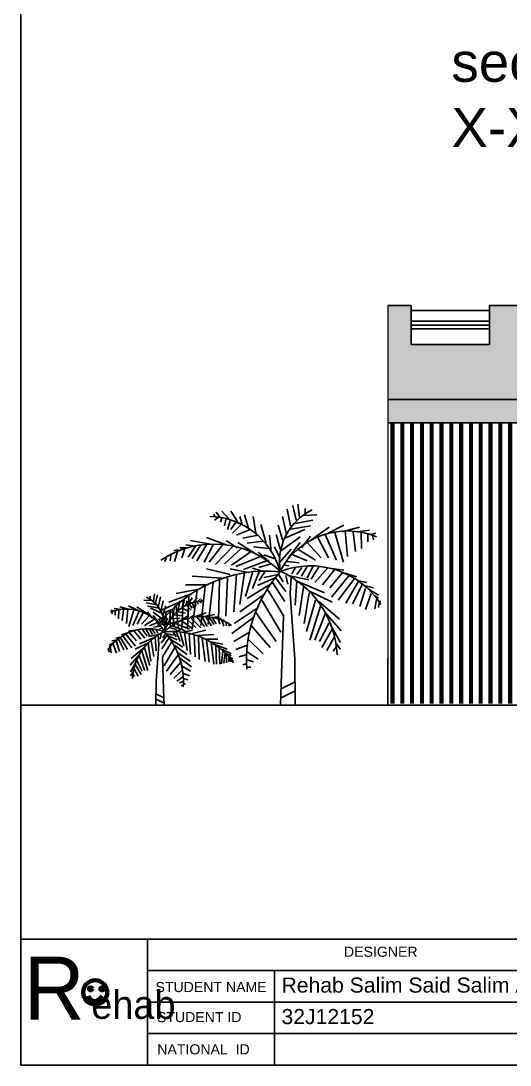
# Model space of a CAD drawing. Header units: inches. Extents: x -59 to 212, y 9 to 737.
# Drawn here: x 56.9 to 81.9, y 388.5 to 441.9 of the extents above; entities that cross this region are included whole.
import ezdxf

# ---------------------------------------------------------------- set-up
doc = ezdxf.new("R2010")
doc.units = ezdxf.units.IN
doc.header["$MEASUREMENT"] = 0
doc.layers.add('BN', color=1, linetype='Continuous')
doc.styles.get("Standard").update_dxf_attribs({"font": 'arial.ttf'})

msp = doc.modelspace()

# ---------------------------------------------------------------- hatches: boundary and pattern name
at = {"true_color": 0xffeddb}
h = msp.add_hatch(color=7, dxfattribs=at)
h.dxf.hatch_style = 1
h.paths.add_polyline_path([(109.11295, 411.6218), (109.11295, 419.15316), (112.71839, 419.15316), (112.71839, 411.6218), (114.91621, 411.6218), (114.91621, 421.35649), (92.88296, 421.35649), (92.88296, 409.33835), (93.6122, 409.33835), (93.6122, 419.15316), (97.21764, 419.15316), (97.21764, 409.33835), (100.89505, 409.33835), (100.89505, 411.6218)])
h.paths.add_polyline_path([(114.91621, 422.5583), (114.91621, 427.36555), (112.91318, 427.36555), (112.91318, 425.36253), (108.90714, 425.36253), (108.90714, 427.36555), (104.90109, 427.36555), (104.90109, 425.36253), (100.89505, 425.36253), (100.89505, 427.36555), (86.87389, 427.36555), (86.87389, 425.36253), (82.86785, 425.36253), (82.86785, 427.36555), (80.86483, 427.36555), (80.86483, 425.36253), (76.85878, 425.36253), (76.85878, 427.36555), (75.65697, 427.36555), (75.65697, 422.5583)])
at = {"true_color": 0x636466}
h = msp.add_hatch(color=251, dxfattribs=at)
h.dxf.hatch_style = 1
h.paths.add_polyline_path([(75.65697, 422.5583), (75.65697, 421.35649), (114.91621, 421.35649), (114.91621, 422.5583)])
h = msp.add_hatch(dxfattribs=at)
h.set_pattern_fill('PLAST', color=251, scale=2.003022, angle=90)
h.set_pattern_definition([(90, (-453.83513, 335.58735), (-0.50075558, 3e-17), []), (90, (-453.89773, 335.58735), (-0.50075558, 3e-17), []), (90, (-453.9603, 335.58735), (-0.50075558, 3e-17), [])])
h.paths.add_polyline_path([(92.88296, 421.35649), (75.65697, 421.35649), (75.65697, 407.01944), (92.88296, 407.01944)])
h.paths.add_polyline_path([(86.88237, 414.14561), (82.87632, 414.14561), (82.68787, 418.15165), (86.69392, 418.15165)], flags=16)
at = {"lineweight": 100, "true_color": 0x000000}
h = msp.add_hatch(color=18, dxfattribs=at)
h.dxf.hatch_style = 1
h.paths.add_polyline_path([(60.40573, 392.42306, 1), (60.56976, 392.42306, 1)])
h.paths.add_polyline_path([(61.15094, 392.42306, 1), (60.9869, 392.42306, 1)])

# ---------------------------------------------------------------- linework, layer by layer
at = {"color": 240, "true_color": 0xed1f24}
for p, q in [((56.92407, 388.52215), (56.92407, 489.01709)), ((56.92407, 388.52215), (56.92407, 489.01709)), ((211.96114, 394.96413), (56.92407, 394.96413)), ((211.96114, 393.35363), (63.39782, 393.35363)), ((69.87157, 393.35363), (69.87157, 388.52215)), ((100.98408, 391.74314), (63.39782, 391.74314)), ((100.98408, 390.13264), (63.39782, 390.13264)), ((211.96114, 388.52215), (56.92407, 388.52215)), ((211.96114, 388.52215), (56.92407, 388.52215))]:
    msp.add_line(p, q, dxfattribs=at)
at = {"lineweight": 0}
msp.add_line((75.65697, 427.36555), (75.65697, 409.33835), dxfattribs=at)
for p, q in [((75.65697, 427.36555), (76.85878, 427.36555)), ((76.85878, 425.36253), (76.85878, 427.36555)), ((80.86483, 427.36555), (82.86785, 427.36555)), ((80.86483, 425.36253), (80.86483, 427.36555)), ((76.85878, 425.36253), (80.86483, 425.36253)), ((75.65697, 422.5583), (114.91621, 422.5583)), ((75.65697, 421.35649), (114.91621, 421.35649)), ((75.65697, 409.33835), (75.65697, 406.93473)), ((56.92407, 406.93473), (211.96114, 406.93473))]:
    msp.add_line(p, q)
at = {"color": 251, "true_color": 0x636466}
for p, q in [((80.86483, 427.11348), (76.85878, 427.11348)), ((80.86483, 426.56434), (76.85878, 426.56434)), ((80.86483, 426.36404), (76.85878, 426.36404)), ((80.86483, 426.16374), (76.85878, 426.16374))]:
    msp.add_line(p, q, dxfattribs=at)
at = {"color": 240, "true_color": 0xed1f24}
msp.add_lwpolyline([(56.92407, 394.96413), (63.39782, 394.96413), (63.39782, 388.52215), (56.92407, 388.52215)], close=True, dxfattribs=at)
at = {"color": 18, "lineweight": 100, "true_color": 0x000000}
for centre, radius in [((60.71802, 392.2418), 0.61719), ((60.48774, 392.42306), 0.08202), ((61.06892, 392.42306), 0.08202)]:
    msp.add_circle(centre, radius, dxfattribs=at)
msp.add_arc((60.7168, 392.14091), 0.3441, 194.095778, 346.863528, dxfattribs=at)
at = {"layer": 'BN', "color": 3}
for p, q in [((70.98577, 416.3939), (70.8115, 417.13842)), ((71.16003, 416.54277), (71.0729, 417.21279)), ((66.83335, 416.54277), (66.77536, 416.69165)), ((67.00761, 416.54277), (66.80436, 416.3939)), ((67.12374, 416.50552), (66.89149, 416.80327)), ((67.18188, 416.50552), (67.12374, 416.28213)), ((67.61739, 416.3939), (67.18188, 416.84052)), ((67.41413, 416.50552), (67.327, 416.096)), ((68.05289, 416.20777), (67.64638, 416.84052)), ((68.22716, 416.17051), (68.11103, 416.58003)), ((68.54669, 415.98438), (68.34343, 416.65439)), ((68.92406, 415.72374), (68.77894, 416.58003)), ((70.49212, 415.64923), (70.28887, 416.58003)), ((70.69538, 416.096), (70.52127, 416.95229)), ((71.33429, 416.61714), (72.03119, 416.65439)), ((71.45042, 416.9894), (71.45042, 416.72891)), ((67.61739, 416.35664), (67.47227, 415.90987)), ((67.90777, 416.28213), (67.64638, 415.90987)), ((68.14002, 416.13326), (67.73351, 415.72374)), ((69.44685, 415.2026), (69.18545, 416.17051)), ((70.31801, 415.27696), (70.05662, 416.13326)), ((70.60825, 415.90987), (71.71181, 416.096)), ((70.84065, 416.20777), (71.82794, 416.3939)), ((71.74081, 415.38873), (72.66996, 416.02164)), ((72.61197, 415.72374), (73.425, 416.13326)), ((73.33787, 415.79825), (74.20903, 416.02164)), ((67.41413, 415.12809), (66.39784, 415.50035)), ((68.63367, 415.90987), (67.93677, 415.61212)), ((69.04018, 415.61212), (68.25615, 415.4631)), ((69.70809, 414.79308), (69.62096, 415.61212)), ((70.17274, 414.9047), (69.96948, 415.64923)), ((71.18902, 415.53761), (70.23088, 414.83034)), ((70.40499, 415.4631), (71.42142, 415.90987)), ((71.24716, 414.97922), (71.71181, 415.57486)), ((72.08933, 415.50035), (72.64096, 414.45808)), ((72.4667, 415.64923), (73.04748, 414.34631)), ((72.96035, 415.76099), (73.396, 414.23469)), ((73.48314, 415.83536), (73.59926, 414.53244)), ((73.88965, 415.79825), (74.00577, 414.79308)), ((74.1219, 415.79825), (74.73167, 415.87261)), ((74.29616, 415.76099), (74.32516, 414.94196)), ((74.64469, 415.64923), (74.64469, 415.27696)), ((74.78981, 415.64923), (75.0512, 415.72374)), ((74.87694, 415.61212), (74.93493, 415.38873)), ((65.43955, 414.97922), (65.03304, 414.97922)), ((65.29428, 414.94196), (65.14916, 414.45808)), ((65.81707, 415.05373), (65.35242, 415.12809)), ((65.84606, 415.05373), (65.46854, 414.49534)), ((66.6011, 415.16535), (65.58467, 415.35148)), ((66.10746, 415.12809), (65.6718, 414.42082)), ((66.39784, 415.12809), (65.9042, 414.30905)), ((66.74622, 415.12809), (66.28157, 414.23469)), ((67.21087, 415.09083), (66.54296, 414.23469)), ((67.73351, 415.01647), (66.86235, 414.12292)), ((68.14002, 414.9047), (67.327, 414.16018)), ((67.96591, 414.97922), (67.41413, 415.35148)), ((68.89506, 414.68147), (67.9949, 415.23986)), ((69.27258, 415.31422), (68.48855, 415.2026)), ((69.59196, 414.94196), (68.80793, 415.01647)), ((70.17274, 414.42082), (69.88235, 415.01647)), ((70.72452, 414.9047), (70.14375, 414.23469)), ((71.18902, 415.23986), (70.55026, 414.42082)), ((71.0729, 414.9047), (71.97306, 414.34631)), ((71.53755, 415.23986), (72.26345, 414.45808)), ((64.33613, 414.45808), (64.278, 414.27195)), ((64.59738, 414.68147), (64.53939, 414.30905)), ((64.9749, 414.8676), (64.74265, 414.83034)), ((64.9459, 414.83034), (64.77164, 414.27195)), ((68.63367, 414.75583), (67.67552, 414.08582)), ((69.15646, 414.53244), (67.90777, 414.0113)), ((69.59196, 414.27195), (69.04018, 414.75583)), ((69.88235, 414.42082), (69.33072, 414.60695)), ((70.8115, 414.60695), (71.53755, 414.30905)), ((67.61739, 413.60179), (66.39784, 413.89969)), ((68.54669, 413.71356), (67.61739, 413.89969)), ((69.47584, 414.30905), (68.28529, 413.86243)), ((69.21444, 413.78792), (68.74994, 413.93679)), ((69.70809, 414.16018), (69.06933, 413.97405)), ((70.376, 414.08582), (70.60825, 414.04856)), ((70.52127, 414.27195), (71.13104, 414.19744)), ((70.92778, 413.93679), (70.75352, 413.63904)), ((71.27616, 413.97405), (71.01476, 413.60179)), ((71.56654, 414.04856), (71.24716, 413.52742)), ((71.85693, 414.04856), (71.53755, 413.41566)), ((72.17631, 414.04856), (71.74081, 413.3784)), ((72.58283, 413.93679), (71.94406, 413.19227)), ((72.93135, 413.82517), (72.32158, 413.08065)), ((72.66996, 413.93679), (73.425, 413.82517)), ((67.18188, 413.41566), (65.6718, 413.52742)), ((67.0656, 413.34129), (67.00761, 411.25645)), ((67.47227, 413.41566), (67.38513, 411.47984)), ((67.93677, 413.60179), (67.79165, 411.70322)), ((68.34343, 413.71356), (68.11103, 412.07548)), ((68.74994, 413.71356), (68.40142, 412.485)), ((69.09832, 413.75066), (68.74994, 412.89452)), ((69.88235, 413.41566), (69.01119, 413.04339)), ((69.38871, 413.75066), (69.09832, 413.30404)), ((70.08561, 413.60179), (69.33072, 413.45291)), ((69.94049, 413.41566), (70.46313, 412.74565)), ((70.08561, 413.60179), (70.31801, 413.22953)), ((70.46313, 413.56453), (70.55026, 413.11791)), ((70.57925, 413.56453), (71.62468, 413.34129)), ((70.72452, 413.49017), (70.68066, 412.61991)), ((70.95677, 413.30404), (72.43771, 412.67113)), ((73.33787, 413.6763), (72.6991, 412.93178)), ((73.6574, 413.52742), (72.78608, 412.44775)), ((73.97678, 413.41566), (73.13461, 412.29887)), ((73.48314, 413.6763), (74.06391, 413.49017)), ((74.09291, 413.30404), (74.58655, 413.19227)), ((65.99133, 412.85726), (64.85877, 412.63388)), ((66.48483, 413.08065), (65.32342, 413.08065)), ((65.93319, 412.82001), (65.6718, 410.80982)), ((66.33971, 413.00614), (66.10746, 410.99596)), ((66.74622, 413.19227), (66.48483, 411.07032)), ((69.6791, 413.11791), (68.48855, 412.37338)), ((69.53398, 412.82001), (70.347, 411.47984)), ((69.76623, 413.19227), (70.40499, 412.22436)), ((71.01476, 413.26678), (70.92778, 412.03823)), ((71.36329, 412.96888), (71.13104, 411.51709)), ((71.59554, 412.78275), (72.81523, 412.1871)), ((74.15089, 413.22953), (73.51213, 412.15)), ((74.35415, 413.08065), (73.86066, 412.11274)), ((74.52841, 412.89452), (74.23802, 411.96387)), ((74.44128, 413.04339), (74.93493, 412.93178)), ((74.67368, 412.85726), (75.19632, 412.55951)), ((63.59923, 412.28281), (63.20723, 412.30376)), ((63.53391, 412.49221), (63.53391, 412.34568)), ((63.69726, 412.24098), (63.74627, 412.61786)), ((63.79528, 412.15724), (63.8933, 412.57603)), ((63.95862, 411.98967), (64.05656, 412.47133)), ((64.07295, 411.73836), (64.18729, 412.26194)), ((65.6718, 412.63388), (64.48125, 412.1871)), ((64.95499, 411.78027), (65.03662, 412.26194)), ((65.2073, 412.33613), (65.14916, 410.80982)), ((65.16726, 411.92688), (65.28159, 412.30376)), ((65.347, 412.03158), (65.41232, 412.26194)), ((65.49754, 412.485), (65.43955, 410.80982)), ((65.44502, 412.05254), (65.67368, 412.40846)), ((65.68999, 412.15724), (65.93497, 412.40846)), ((65.80433, 412.22002), (65.85334, 411.98967)), ((65.93497, 412.22002), (65.96767, 412.09437)), ((65.96767, 412.22002), (66.09831, 412.38751)), ((66.03299, 412.24098), (66.14732, 412.15724)), ((66.13101, 412.24098), (66.16363, 412.32472)), ((69.35971, 412.59662), (68.11103, 411.70322)), ((69.21444, 412.33613), (70.20173, 410.6608)), ((71.65368, 412.67113), (71.39228, 411.10757)), ((71.97306, 412.29887), (71.50856, 410.69806)), ((72.14732, 412.22436), (73.19275, 411.33096)), ((74.8188, 412.63388), (74.52841, 411.81484)), ((74.99306, 412.52226), (75.19632, 412.41049)), ((75.0802, 412.33613), (74.99306, 411.8521)), ((75.22531, 412.22436), (75.31245, 412.22436)), ((61.65551, 411.73836), (61.50847, 411.78027)), ((61.60649, 411.71749), (61.57388, 411.59183)), ((62.0312, 411.82218), (61.68821, 411.86401)), ((61.73714, 411.73836), (61.73714, 411.52896)), ((61.93318, 411.80123), (61.91687, 411.34052)), ((62.47222, 411.82218), (61.98219, 411.94784)), ((62.16184, 411.82218), (62.09652, 411.25678)), ((62.39051, 411.84306), (62.32519, 411.11017)), ((62.88054, 411.78027), (62.42321, 412.01063)), ((62.68458, 411.80123), (62.43952, 410.94268)), ((62.96225, 411.73836), (62.63557, 411.00547)), ((63.37057, 411.59183), (62.84792, 411.94784)), ((63.87691, 412.05254), (63.32156, 412.15724)), ((64.00763, 411.88497), (63.38688, 411.98967)), ((63.64824, 411.36148), (63.38688, 411.69653)), ((64.12197, 411.63366), (63.55022, 411.88497)), ((63.68095, 411.67557), (64.2199, 411.27774)), ((65.00389, 412.1871), (64.10373, 411.77773)), ((64.62652, 411.81484), (64.10373, 411.5916)), ((64.17089, 411.52896), (64.31793, 412.01063)), ((64.25261, 411.31956), (64.36694, 411.73836)), ((64.51397, 411.25678), (64.56298, 411.71749)), ((64.53939, 411.70322), (64.53939, 410.9587)), ((64.65552, 411.81484), (64.77164, 410.92144)), ((64.66092, 411.48713), (64.80796, 412.03158)), ((64.85877, 412.00097), (64.9749, 410.84693)), ((64.88967, 411.71749), (65.33069, 411.63366)), ((65.11833, 411.88497), (65.51034, 411.71749)), ((65.39601, 412.01063), (65.62467, 411.78027)), ((65.52665, 412.09437), (65.67368, 411.88497)), ((65.68999, 412.13628), (65.77162, 411.88497)), ((69.04018, 411.92661), (67.82064, 411.10757)), ((72.23445, 412.03823), (71.68267, 410.25143)), ((75.22531, 412.1871), (75.19632, 411.92661)), ((63.17452, 411.65462), (62.86423, 411.06834)), ((63.4849, 411.50809), (63.07658, 411.06834)), ((63.74627, 411.31956), (63.23993, 411.00547)), ((63.8933, 411.15208), (63.4849, 410.98451)), ((63.68095, 411.50809), (64.04025, 411.04738)), ((64.13288, 411.25645), (63.90048, 411.07032)), ((63.94223, 411.31956), (64.26891, 410.94268)), ((64.36513, 411.51709), (63.95861, 411.2937)), ((64.19086, 411.2937), (64.13288, 411.03306)), ((64.25261, 411.04738), (64.41595, 411.38243)), ((64.33613, 411.44258), (64.33613, 411.03306)), ((64.41595, 411.04738), (64.72624, 411.15208)), ((64.57929, 411.34052), (65.02031, 411.38243)), ((64.57929, 410.96364), (64.88967, 411.23582)), ((64.75894, 411.54992), (65.19996, 411.48713)), ((64.9713, 411.19399), (65.47764, 411.50809)), ((65.11833, 411.23582), (65.65729, 410.85894)), ((65.39601, 411.31956), (65.85334, 410.90077)), ((65.49395, 411.36148), (65.80433, 411.57087)), ((65.62467, 411.38243), (66.1147, 410.87981)), ((65.80433, 411.44522), (66.37598, 411.65462)), ((65.91866, 411.42426), (66.29436, 410.94268)), ((66.18002, 411.44522), (66.44139, 410.94268)), ((66.26165, 411.46618), (66.8334, 411.57087)), ((66.37598, 411.44522), (66.65366, 410.98451)), ((66.53933, 411.44522), (66.78439, 411.04738)), ((66.68636, 411.40339), (66.89872, 411.08929)), ((66.70267, 411.40339), (66.96404, 411.44522)), ((66.91503, 411.36148), (67.14369, 411.36148)), ((66.99674, 411.34052), (67.07837, 411.06834)), ((67.17639, 411.29869), (67.30703, 411.27774)), ((67.1927, 411.27774), (67.29072, 410.96364)), ((67.38875, 411.19399), (67.42137, 410.98451)), ((68.80793, 411.40547), (67.70452, 410.58644)), ((68.92406, 411.66597), (69.96948, 410.17692)), ((72.4667, 411.5916), (71.94406, 410.25143)), ((72.66996, 411.14483), (72.17631, 410.17692)), ((72.4667, 411.66597), (73.27988, 410.73531)), ((62.39051, 410.62859), (62.06382, 410.52389)), ((62.84792, 410.77511), (62.42321, 410.71233)), ((62.47222, 410.62859), (62.83153, 410.20979)), ((62.70089, 410.71233), (63.04388, 410.29353)), ((62.89693, 410.77511), (63.25624, 410.35632)), ((63.1256, 410.83798), (63.37057, 410.46102)), ((63.30525, 410.83798), (63.4849, 410.48198)), ((63.46859, 410.83798), (63.64824, 410.54484)), ((63.63193, 410.79607), (63.77897, 410.58667)), ((64.05656, 410.96364), (63.71356, 410.92173)), ((63.8279, 410.77511), (63.92592, 410.60763)), ((64.13827, 410.85894), (64.00763, 410.83798)), ((64.51397, 410.90077), (64.87328, 410.79607)), ((64.64461, 410.98451), (65.3143, 410.73329)), ((64.69362, 410.67042), (64.85697, 410.41919)), ((64.79165, 410.69137), (65.05293, 410.77511)), ((64.82427, 411.11017), (65.52665, 410.81703)), ((64.85697, 410.67042), (65.05293, 410.18884)), ((65.05293, 410.64954), (65.24897, 409.95848)), ((65.16726, 410.64954), (65.68999, 410.75424)), ((65.28159, 410.64954), (65.41232, 409.72813)), ((65.68999, 410.58667), (66.37598, 410.75424)), ((67.5357, 411.06834), (67.5684, 410.96364)), ((68.60467, 410.6608), (67.79165, 410.17692)), ((68.69181, 410.99596), (69.6501, 409.87917)), ((72.81523, 410.80982), (72.29259, 409.87917)), ((72.7281, 411.03306), (73.25074, 410.13966)), ((61.72083, 410.16788), (61.42684, 410.0004)), ((61.85155, 410.27258), (61.57388, 410.20979)), ((62.04751, 410.41919), (61.76984, 410.35632)), ((61.80254, 410.18884), (61.96588, 409.66534)), ((61.90056, 410.29353), (62.17815, 409.74908)), ((62.0149, 410.37728), (62.3742, 409.77004)), ((62.11283, 410.48198), (62.58655, 409.85378)), ((62.29249, 410.54484), (62.7826, 409.93753)), ((63.45228, 410.12597), (62.76621, 409.79091)), ((63.81159, 410.41919), (62.97856, 410.06318)), ((64.02394, 410.56572), (63.43589, 410.44015)), ((63.58292, 410.23066), (63.71356, 409.41403)), ((63.77897, 410.39823), (63.8279, 409.70717)), ((63.94223, 410.52389), (63.9669, 410.03437)), ((64.08926, 410.56572), (64.04025, 410.31449)), ((64.38325, 410.48198), (64.08926, 410.10509)), ((64.48127, 410.35632), (64.12197, 409.81187)), ((64.61191, 410.14692), (64.15458, 409.39308)), ((64.30162, 410.58667), (64.17089, 410.37728)), ((64.30162, 410.58667), (64.72624, 410.50293)), ((64.41595, 410.48198), (64.90598, 410.27258)), ((64.53028, 410.31449), (65.19996, 409.8957)), ((65.51034, 410.58667), (65.59197, 409.51873)), ((65.77162, 410.48198), (65.82063, 409.39308)), ((65.93497, 410.48198), (66.78439, 410.54484)), ((66.00037, 410.44015), (66.03299, 409.26742)), ((66.18002, 410.35632), (66.32706, 409.16272)), ((66.32706, 410.29353), (66.98035, 410.29353)), ((66.40869, 410.25162), (66.53933, 409.12089)), ((66.60465, 410.16788), (67.24171, 410.04222)), ((66.63735, 410.14692), (66.78439, 409.01619)), ((68.54669, 410.28854), (69.30158, 409.54401)), ((72.93135, 410.40031), (72.55383, 409.73015)), ((61.41053, 409.81187), (61.36152, 409.81187)), ((61.41053, 409.79091), (61.42684, 409.64439)), ((61.54117, 409.97944), (61.42684, 409.91657)), ((61.49216, 409.87474), (61.54117, 409.60247)), ((61.6392, 410.04222), (61.80254, 409.58152)), ((63.1419, 409.81187), (62.55385, 409.30933)), ((63.09289, 409.70717), (63.40327, 408.7021)), ((63.23993, 409.85378), (63.50121, 408.95332)), ((63.41958, 410.06318), (63.56661, 409.18368)), ((64.79165, 409.87474), (64.2363, 408.93237)), ((64.70993, 410.02127), (65.41232, 409.51873)), ((64.88967, 409.64439), (65.57566, 409.18368)), ((66.78439, 410.04222), (67.45407, 409.79091)), ((66.88241, 409.95848), (66.91503, 409.01619)), ((67.04567, 409.87474), (67.07837, 409.01619)), ((67.16008, 409.79091), (67.66642, 409.56064)), ((67.24171, 409.68622), (67.17639, 409.03707)), ((67.35604, 409.58152), (67.29072, 409.07898)), ((67.37235, 409.58152), (67.66642, 409.45595)), ((68.48855, 409.99079), (67.90777, 409.7674)), ((68.43041, 409.69304), (69.04018, 409.28352)), ((73.01848, 409.91628), (72.87337, 409.69304)), ((73.04748, 410.0653), (73.25074, 409.7674)), ((62.96225, 409.49777), (62.50484, 408.97428)), ((62.81522, 409.14177), (62.52123, 408.63923)), ((62.76621, 409.01619), (63.06019, 408.4927)), ((62.84792, 409.20464), (63.1256, 408.66019)), ((62.96225, 409.45595), (63.25624, 408.7021)), ((64.95499, 409.49777), (64.36694, 408.66019)), ((65.08563, 409.12089), (64.54659, 408.4927)), ((65.02031, 409.35125), (65.64098, 408.89054)), ((67.42137, 409.51873), (67.42137, 409.09994)), ((67.51939, 409.41403), (67.74805, 409.28838)), ((67.5357, 409.37212), (67.5357, 409.14177)), ((67.61741, 409.28838), (67.65003, 409.14177)), ((67.65003, 409.26742), (67.78075, 409.16272)), ((68.43041, 409.50691), (68.05289, 409.39514)), ((68.45956, 409.06013), (68.25615, 408.98562)), ((68.48855, 409.24627), (68.80793, 409.1345)), ((62.63557, 408.5974), (62.52123, 408.42983)), ((62.65187, 408.51357), (62.7335, 408.388)), ((62.70089, 408.78584), (62.91324, 408.40888)), ((65.16726, 408.72297), (64.74264, 408.30418)), ((65.13464, 408.93237), (65.59197, 408.66019)), ((65.19996, 408.55549), (65.52665, 408.42983)), ((68.45956, 408.874), (68.66281, 408.874)), ((65.23267, 408.388), (64.88967, 408.15765)), ((65.19996, 408.13669), (65.02031, 408.07382)), ((65.21627, 408.03199), (65.33069, 407.99008)), ((65.23267, 408.2833), (65.44502, 408.22043)), ((70.93679, 408.12077), (70.2106, 407.76263)), ((63.82283, 407.5036), (64.23131, 407.30215)), ((65.21627, 407.9273), (65.10194, 407.9273)), ((70.93679, 407.65536), (70.2106, 407.29722)), ((63.82283, 407.24181), (64.23131, 407.04036))]:
    msp.add_line(p, q, dxfattribs=at)
for points in [[(70.6787, 412.61375), (70.9066, 409.30155), (70.93985, 406.93473)], [(70.34114, 411.45625), (70.24049, 408.55447), (70.18306, 406.93473)], [(63.968, 410.0309), (63.83981, 408.16779), (63.82249, 406.93473)], [(64.15788, 409.37981), (64.2145, 407.74756), (64.24332, 406.93473)]]:
    msp.add_lwpolyline(points, dxfattribs=at)
for centre, radius, start, end in [((66.47867, 412.76608), 3.81507, 16.118, 88.59681), ((73.09195, 414.25047), 2.96172, 115.88771, 189.715), ((73.58935, 411.94389), 3.89065, 67.4695, 152.32885), ((66.7653, 410.3285), 4.83551, 45.6787, 123.80728), ((71.71467, 409.78633), 4.26435, 32.4678, 111.61689), ((69.4482, 406.92992), 6.85618, 84.17727, 144.01223), ((75.25115, 409.21412), 6.80667, 138.62152, 183.8057), ((68.16136, 409.28472), 4.92016, 2.5867, 66.2408), ((62.61055, 410.95156), 1.66597, 350.285, 64.11229), ((66.33052, 410.11659), 2.14598, 91.40319, 163.882), ((62.33077, 409.6541), 2.18849, 27.67115, 112.5305), ((66.16929, 408.74545), 2.71997, 56.19272, 134.3213), ((63.38527, 408.44048), 2.39869, 68.38311, 147.5322), ((65.38401, 408.15833), 2.76759, 113.7592, 177.4133), ((64.66016, 406.83375), 3.8566, 35.98777, 95.82273), ((61.396, 408.11861), 3.82875, 356.1943, 41.37848)]:
    msp.add_arc(centre, radius, start, end, dxfattribs=at)

# ---------------------------------------------------------------- texts
at = {"color": 18, "true_color": 0x000000}
for s, height, p in [('DESIGNER', 0.515359, (73.42445, 394.06134)), ('STUDENT NAME', 0.5153587, (63.79754, 392.25608)), ('STUDENT ID', 0.515359, (63.87146, 390.71945)), ('NATIONAL  ID', 0.5153587, (63.88994, 389.07202))]:
    msp.add_text(s, height=height, dxfattribs=at).set_placement(p)
at = {"color": 3}
for s, p in [('Rehab Salim Said Salim AL-Habsi', (70.23463, 392.22805)), ('32J12152', (70.23463, 390.61756))]:
    msp.add_text(s, height=0.773038, dxfattribs=at).set_placement(p)
at = {"lineweight": 0, "attachment_point": 1}
for s, width, insert, char_height in [('section X-X', 6, (78.91113, 440.80482), 2.0030223), ('{\\fBlackadder ITC|b0|i0|c0|p82;ehab}', 2.1558242, (60.51569, 392.33432), 1.4471532)]:
    msp.add_mtext_dynamic_manual_height_columns(s, width=width, gutter_width=1, heights=[0], dxfattribs=dict(at, insert=insert, char_height=char_height))
at = {"color": 5, "lineweight": 0, "insert": (57.07579, 394.06352), "char_height": 3.2103233, "attachment_point": 1}
msp.add_mtext_dynamic_manual_height_columns('{\\fBlackadder ITC|b0|i0|c0|p82;R}', width=2.1558242, gutter_width=1, heights=[0], dxfattribs=at)

doc.saveas('drawing.dxf')
